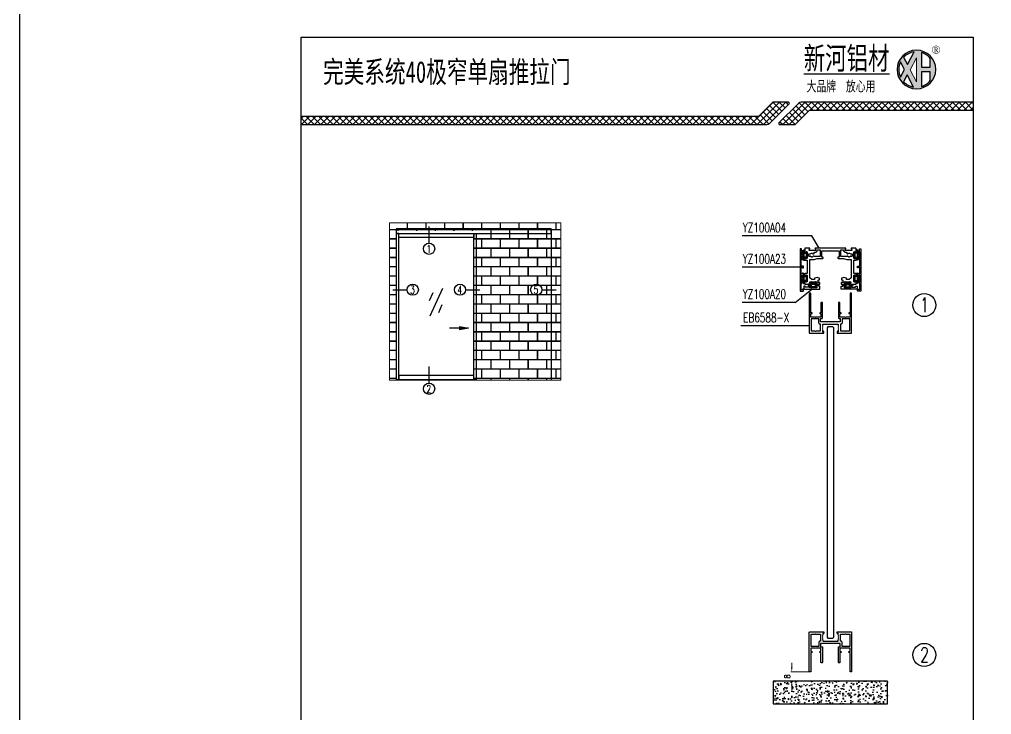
# Model space of a CAD drawing. Header units: millimetres. Extents: x 4423 to 13326, y -1516 to 5738.
# Drawn here: x 4423 to 5274, y 3330 to 3938 of the extents above; entities that cross this region are included whole.
import ezdxf

# ---------------------------------------------------------------- set-up
doc = ezdxf.new("R2010")
doc.units = ezdxf.units.MM
doc.header["$LTSCALE"] = 0.5
for name, color, linetype in [('墙体', 2, 'Continuous'), ('玻璃', 4, 'Continuous'), ('铝型材', 1, 'Continuous')]:
    doc.layers.add(name, color=color, linetype=linetype)
doc.styles.add('CTXT', font='romand.shx', dxfattribs={"width": 0.7, "height": 5})
doc.styles.add('宋体', font='', dxfattribs={"height": 3})
doc.styles.add('汇总标注', font='romand.shx', dxfattribs={"width": 0.7, "height": 5})
doc.styles.get('宋体').set_extended_font_data('SimSun')
doc.dimstyles.new('1汇总比例', dxfattribs={"dimscale": 0, "dimtxt": 5, "dimasz": 4, "dimexe": 0.7, "dimexo": 0.625, "dimgap": 1.5, "dimtad": 1, "dimzin": 9, "dimdsep": 46, "dimtxsty": '汇总标注', "dimcen": 0, "dimclrd": 3, "dimclre": 3, "dimclrt": 2, "dimadec": 1, "dimazin": 2, "dimtfac": 1, "dimtofl": 0, "dimtmove": 0, "dimatfit": 3, "dimfxl": 0, "dimtolj": 1, "dimlwd": 13, "dimlwe": 13, "dimarcsym": 0})
pattern_1 = [(45, (2795.3708, 1842.3816), (-2.80633, 2.80633), []), (135, (2795.3708, 1842.3816), (-2.80633, -2.80633), [])]

# ---------------------------------------------------------------- blocks, each defined once
blk = doc.blocks.new('*D248')
at = {"layer": 'Defpoints', "color": 0, "ltscale": 0.4, "transparency": 16777216}
for p in [(5115.01, 3367.64), (5098.96, 3359.64), (5115.01, 3359.64)]:
    blk.add_point(p, dxfattribs=at)
at = {"layer": '铝型材', "color": 3, "lineweight": 13, "ltscale": 0.4, "transparency": 16777216}
for p, q in [((5098.96, 3371.64), (5098.96, 3375.64)), ((5114.38, 3367.64), (5098.26, 3367.64)), ((5114.38, 3359.64), (5098.26, 3359.64)), ((5098.96, 3355.64), (5098.96, 3351.64))]:
    blk.add_line(p, q, dxfattribs=at)
at = {"layer": '铝型材', "color": 3, "ltscale": 0.4, "transparency": 16777216}
for points in [[(5098.29, 3371.64), (5099.62, 3371.64), (5098.96, 3367.64)], [(5098.29, 3355.64), (5099.62, 3355.64), (5098.96, 3359.64)]]:
    blk.add_solid(points, dxfattribs=at)
at = {"layer": '铝型材', "color": 2, "ltscale": 0.4, "transparency": 16777216, "insert": (5094.96, 3363.64), "char_height": 5, "attachment_point": 5, "rotation": 90, "style": '汇总标注'}
blk.add_mtext('\\A1;8', dxfattribs=at)
blk = doc.blocks.new('YZ100A04', base_point=(39.33, 40.35))
at = {"layer": '铝型材', "ltscale": 0.4}
blk.add_lwpolyline([(53.03, 14.22, 0.218258), (49.12, 14.22, 0.293253), (48.83, 13.76), (48.83, 13.15, 0.414214), (49.33, 12.65), (49.58, 12.65, -0.414214), (50.08, 12.15), (50.08, 10.65, -0.414214), (49.78, 10.35), (48.88, 10.35, 0.414214), (48.58, 10.05), (48.58, 9.15, 0.414213), (48.88, 8.85), (51.78, 8.85, 0.577351), (52.04, 9.3), (51.4, 10.4, -0.57735), (51.66, 10.85), (56.99, 10.85, -0.57735), (57.25, 10.4), (56.62, 9.3, 0.57735), (56.88, 8.85), (61.43, 8.85, 0.414214), (61.73, 9.15), (61.73, 11.26, 0.57735), (61.28, 11.52), (60.18, 10.89, -0.57735), (59.73, 11.15), (59.73, 16.48, -0.57735), (60.18, 16.74), (61.28, 16.1, 0.57735), (61.73, 16.36), (61.73, 17.78, 0.414214), (61.23, 18.28), (59.73, 18.28), (59.73, 29.85), (61.23, 29.85, 0.414214), (61.73, 30.35), (61.73, 31.76, 0.57735), (61.28, 32.02), (60.18, 31.39, -0.57735), (59.73, 31.65), (59.73, 36.98, -0.57735), (60.18, 37.24), (61.28, 36.6, 0.57735), (61.73, 36.86), (61.73, 40.05, 0.414214), (61.43, 40.35), (57.68, 40.35, 0.57735), (57.42, 39.9), (58.05, 38.8, -0.57735), (57.79, 38.35), (52.46, 38.35, -0.57735), (52.2, 38.8), (52.84, 39.9, 0.57735), (52.58, 40.35), (26.08, 40.35, 0.57735), (25.82, 39.9), (26.45, 38.8, -0.57735), (26.19, 38.35), (20.86, 38.35, -0.57735), (20.6, 38.8), (21.24, 39.9, 0.57735), (20.98, 40.35), (17.23, 40.35, 0.414214), (16.93, 40.05), (16.93, 36.86, 0.57735), (17.38, 36.6), (18.48, 37.24, -0.57735), (18.93, 36.98), (18.93, 31.65, -0.57735), (18.48, 31.39), (17.38, 32.02, 0.57735), (16.93, 31.76), (16.93, 30.35, 0.414214), (17.43, 29.85), (18.93, 29.85), (18.93, 18.28), (17.43, 18.28, 0.414214), (16.93, 17.78), (16.93, 16.36, 0.57735), (17.38, 16.1), (18.48, 16.74, -0.57735), (18.93, 16.48), (18.93, 11.15, -0.57735), (18.48, 10.89), (17.38, 11.52, 0.57735), (16.93, 11.26), (16.93, 9.15, 0.414214), (17.23, 8.85), (21.78, 8.85, 0.57735), (22.04, 9.3), (21.4, 10.4, -0.57735), (21.66, 10.85), (26.99, 10.85, -0.57735), (27.25, 10.4), (26.62, 9.3, 0.577351), (26.88, 8.85), (29.78, 8.85, 0.414213), (30.08, 9.15), (30.08, 10.05, 0.414214), (29.78, 10.35), (28.88, 10.35, -0.414214), (28.58, 10.65), (28.58, 12.15, -0.414214), (29.08, 12.65), (29.33, 12.65, 0.414214), (29.83, 13.15), (29.83, 13.76, 0.293253), (29.53, 14.22, 0.218258), (25.62, 14.22, 0.293253), (25.33, 13.76), (25.33, 13.15, -0.414213), (25.03, 12.85), (23.21, 12.85, -0.176328), (22.88, 12.96), (21.58, 14.05, -0.221695), (21.23, 14.82), (21.23, 30.55), (24.7, 30.55, 0.072066), (24.98, 30.59), (27.82, 31.43, -0.072069), (27.96, 31.45), (32.63, 31.45, 0.414214), (32.83, 31.65), (32.83, 32.25, 0.414214), (32.63, 32.45), (31.93, 32.45, -0.414214), (31.73, 32.65), (31.73, 37.85, -0.414214), (31.93, 38.05), (39.13, 38.05), (39.33, 38.25), (39.53, 38.05), (46.73, 38.05, -0.414214), (46.93, 37.85), (46.93, 32.65, -0.414214), (46.73, 32.45), (46.03, 32.45, 0.414214), (45.83, 32.25), (45.83, 31.65, 0.414214), (46.03, 31.45), (50.69, 31.45, -0.072069), (50.83, 31.43), (53.67, 30.59, 0.072066), (53.95, 30.55), (57.43, 30.55), (57.43, 14.82, -0.221695), (57.07, 14.05), (55.77, 12.96, -0.176328), (55.45, 12.85), (53.63, 12.85, -0.414213), (53.33, 13.15), (53.33, 13.76, 0.293253)], format="xyb", close=True, dxfattribs=at)
for points in [[(24.96, 33.16, 0.364837), (24.33, 33.28), (23.18, 32.61, -0.267949), (22.68, 32.61), (21.53, 33.28, 0.331458), (20.93, 33.21, -0.657834), (20.43, 33.42), (20.43, 35.27, -0.657822), (20.93, 35.48, 0.331452), (21.53, 35.41), (22.68, 36.08, -0.267949), (23.18, 36.08), (24.33, 35.41, 0.57735), (25.08, 35.85), (25.08, 36.25, -0.414214), (25.68, 36.85), (26.19, 36.85, 0.400329), (27.99, 38.56, -0.400329), (28.29, 38.85), (30.23, 38.85), (30.23, 32.95), (25.42, 32.95, -0.222498), (24.96, 33.16)], [(53.69, 33.16, -0.222498), (53.23, 32.95), (48.43, 32.95), (48.43, 38.85), (50.36, 38.85, -0.400329), (50.66, 38.56, 0.400329), (52.46, 36.85), (52.98, 36.85, -0.414214), (53.58, 36.25), (53.58, 35.85, 0.57735), (54.33, 35.41), (55.48, 36.08, -0.267949), (55.98, 36.08), (57.13, 35.41, 0.331452), (57.72, 35.48, -0.657822), (58.23, 35.27), (58.23, 33.42, -0.657834), (57.72, 33.21, 0.331458), (57.13, 33.28), (55.98, 32.61, -0.267949), (55.48, 32.61), (54.33, 33.28, 0.364837), (53.69, 33.16)]]:
    blk.add_lwpolyline(points, format="xyb", dxfattribs=at)
blk = doc.blocks.new('YZ100A23', base_point=(17.48, 7.09))
at = {"layer": '铝型材', "ltscale": 0.4}
blk.add_lwpolyline([(20.48, 1.07), (20.48, 2.27, 0.414214), (20.18, 2.57), (19.78, 2.57, 0.414214), (19.48, 2.27), (19.48, 1.77), (18.48, 1.77), (18.48, 7.94), (20.18, 7.94, 0.414214), (20.48, 8.24), (20.48, 9.19, 0.57735), (20.03, 9.45), (18.93, 8.81, -0.57735), (18.48, 9.07), (18.48, 14.4, -0.57735), (18.93, 14.66), (20.03, 14.03, 0.57735), (20.48, 14.29), (20.48, 16.29, 0.57735), (20.03, 16.55), (18.93, 15.91, -0.57735), (18.48, 16.17), (18.48, 21.5, -0.57735), (18.93, 21.76), (20.03, 21.13, 0.57735), (20.48, 21.39), (20.48, 22.34, 0.414214), (20.18, 22.64), (18.48, 22.64), (18.48, 28.43), (20.18, 28.43, 0.414214), (20.48, 28.73), (20.48, 29.68, 0.57735), (20.03, 29.94), (18.93, 29.31, -0.57735), (18.48, 29.57), (18.48, 34.9, -0.57735), (18.93, 35.16), (20.03, 34.52, 0.57735), (20.48, 34.78), (20.48, 35.73, 0.414214), (20.18, 36.03), (18.78, 36.03), (18.78, 37.47, 0.414214), (18.48, 37.77), (17.78, 37.77, 0.414214), (17.48, 37.47), (17.48, 1.07, 0.414214), (17.78, 0.77), (20.18, 0.77, 0.414214)], format="xyb", close=True, dxfattribs=at)
blk = doc.blocks.new('YZ100A20', base_point=(21.97, 5.01))
at = {"layer": '铝型材', "ltscale": 0.4}
blk.add_lwpolyline([(19.15, 5.21, -0.57735), (18.89, 4.76), (13.56, 4.76, -0.57735), (13.3, 5.21), (13.93, 6.31, 0.57735), (13.67, 6.76), (12.72, 6.76, 0.414214), (12.42, 6.46), (12.42, 5.36), (9.22, 5.36), (9.22, 5.96, 0.414214), (8.92, 6.26), (8.12, 6.26, 0.414214), (7.82, 5.96), (7.82, 4.06, 0.414214), (8.12, 3.76), (21.67, 3.76, 0.414214), (21.97, 4.06), (21.97, 5.96, 0.414214), (21.67, 6.26), (20.02, 6.26), (20.02, 6.46, 0.414214), (19.72, 6.76), (18.77, 6.76, 0.57735), (18.51, 6.31)], format="xyb", close=True, dxfattribs=at)
blk = doc.blocks.new('EB6588-X', base_point=(40.95, 39.28))
at = {"layer": '铝型材', "ltscale": 0.4}
for points in [[(47.36, 46.22), (47.05, 45.91, -0.668179), (46.7, 46.05), (46.7, 47.08, -0.414214), (46.9, 47.28), (59.15, 47.28, -0.414214), (59.45, 46.98), (59.45, 12.58, -0.414214), (59.15, 12.28), (58.35, 12.28, -0.414214), (58.05, 12.58), (58.05, 29.28), (57.35, 29.28, -0.414214), (57.05, 29.58), (57.05, 29.78, -0.414214), (57.35, 30.08), (58.05, 30.08), (58.05, 33.08), (54.25, 33.08), (53.95, 33.38), (53.65, 33.08), (49.25, 33.08), (49.25, 30.08), (49.95, 30.08, -0.414214), (50.25, 29.78), (50.25, 29.58, -0.414214), (49.95, 29.28), (49.25, 29.28), (49.25, 20.58, -0.414214), (48.95, 20.28), (48.35, 20.28, -0.414214), (48.05, 20.58), (48.05, 33.98, -0.414214), (48.35, 34.28), (49.55, 34.28), (49.55, 37.28), (32.35, 37.28), (32.35, 34.28), (33.55, 34.28, -0.414214), (33.85, 33.98), (33.85, 20.58, -0.414214), (33.55, 20.28), (32.95, 20.28, -0.414214), (32.65, 20.58), (32.65, 29.28), (31.95, 29.28, -0.414214), (31.65, 29.58), (31.65, 29.78, -0.414214), (31.95, 30.08), (32.65, 30.08), (32.65, 33.08), (28.25, 33.08), (27.95, 33.38), (27.65, 33.08), (23.85, 33.08), (23.85, 30.08), (24.55, 30.08, -0.414214), (24.85, 29.78), (24.85, 29.58, -0.414214), (24.55, 29.28), (23.85, 29.28), (23.85, 12.58, -0.414214), (23.55, 12.28), (22.75, 12.28, -0.414214), (22.45, 12.58), (22.45, 46.98, -0.414214), (22.75, 47.28), (35, 47.28, -0.414214), (35.2, 47.08), (35.2, 46.05, -0.668179), (34.86, 45.91), (34.55, 46.22, 0.668179), (34.2, 46.08), (34.2, 44.58), (33.9, 44.28), (34.2, 43.98), (33.9, 43.68), (34.2, 43.38), (33.9, 43.08), (34.2, 42.78), (33.9, 42.48), (34.2, 42.18), (33.9, 41.88), (34.2, 41.58), (33.9, 41.28), (34.2, 40.98), (33.9, 40.68), (34.2, 40.38), (34.2, 39.78, 0.414214), (34.7, 39.28), (47.2, 39.28, 0.414214), (47.7, 39.78), (47.7, 40.38), (48, 40.68), (47.7, 40.98), (48, 41.28), (47.7, 41.58), (48, 41.88), (47.7, 42.18), (48, 42.48), (47.7, 42.78), (48, 43.08), (47.7, 43.38), (48, 43.68), (47.7, 43.98), (48, 44.28), (47.7, 44.58), (47.7, 46.08, 0.668179)], [(30.85, 38.28), (30.85, 34.58), (23.95, 34.58), (23.95, 45.28), (27.65, 45.28), (27.95, 45.58), (28.25, 45.28), (32.2, 45.28), (32.2, 39.28), (31.85, 39.28, 0.414214)], [(49.7, 39.28), (49.7, 45.28), (53.65, 45.28), (53.95, 45.58), (54.25, 45.28), (57.95, 45.28), (57.95, 34.58), (51.05, 34.58), (51.05, 38.28, 0.414214), (50.05, 39.28)]]:
    blk.add_lwpolyline(points, format="xyb", close=True, dxfattribs=at)

msp = doc.modelspace()

# ---------------------------------------------------------------- hatches: boundary and pattern name
at = {"layer": '墙体', "ltscale": 0.4}
h = msp.add_hatch(dxfattribs=at)
h.set_pattern_fill('AR-CONC', color=256, scale=0.05, style=0)
h.set_pattern_definition([(50, (25.468, 657.522), (9.109233, -0.796954), [0.9525, -10.4775]), (355, (25.468, 657.522), (-1.762141, 9.552832), [0.762, -8.382]), (100.451, (26.227, 657.4555), (7.347125, 8.755834), [0.8095, -8.9045]), (46.1842, (25.468, 660.062), (13.553952, -2.102116), [1.42875, -15.71625]), (96.6356, (26.597, 659.887), (11.870212, 12.371278), [1.21425, -13.35675]), (351.184, (25.468, 660.062), (11.87023, 12.371256), [1.143, -12.573]), (21, (26.738, 659.427), (7.580744, -5.113276), [0.9525, -10.4775]), (326, (26.738, 659.427), (3.090101, 9.209398), [0.762, -8.382]), (71.4514, (27.37, 659.001), (10.670825, 4.096143), [0.8095, -8.9045]), (37.5, (25.468, 657.522), (0.1544302, 4.227752), [0, -8.2804, 0, -8.509, 0, -8.41375]), (7.5, (25.468, 657.522), (3.340983, 5.0090287), [0, -4.8514, 0, -8.0899, 0, -3.20675]), (327.5, (22.6358, 657.522), (6.7795298, -0.2864372), [0, -3.175, 0, -9.906, 0, -13.1445]), (317.5, (21.366, 657.522), (7.406459, 1.2713246), [0, -4.1275, 0, -6.5786, 0, -9.3345])])
h.paths.add_polyline_path([(5182.8086, 3359.6362), (5082.8086, 3359.6362), (5082.8086, 3339.6362), (5182.8086, 3339.6362)])
at = {"layer": '铝型材', "ltscale": 0.4}
h = msp.add_hatch(color=256, dxfattribs=at)
h.paths.add_polyline_path([(5208.0261, 3904.6528), (5208.0261, 3883.5409), (5202.4355, 3894.2744)], flags=16)
edge = h.paths.add_edge_path(flags=16)
edge.add_line((5220.1416, 3892.3069), (5212.3016, 3892.3069))
edge.add_line((5212.3016, 3892.3069), (5212.3016, 3879.5221))
edge.add_arc((5208.0261, 3894.4408), 15.5193, 285.9918131, 321.3226415)
edge.add_line((5220.1416, 3884.7423), (5220.1416, 3892.3069))
edge = h.paths.add_edge_path(flags=16)
edge.add_line((5220.1416, 3896.5747), (5220.1416, 3904.1393))
edge.add_arc((5208.0261, 3894.4408), 15.5193, 38.6773585, 74.0081869)
edge.add_line((5212.3016, 3909.3595), (5212.3016, 3896.5747))
edge.add_line((5212.3016, 3896.5747), (5220.1416, 3896.5747))
edge = h.paths.add_edge_path(flags=16)
edge.add_line((5196.7791, 3905.1344), (5200.0525, 3898.8497))
edge.add_line((5200.0525, 3898.8497), (5205.9632, 3909.8224))
edge.add_arc((5208.0261, 3894.4408), 15.5193, 97.6385734, 136.4447587)
edge = h.paths.add_edge_path(flags=16)
edge.add_line((5194.0468, 3887.7006), (5197.606, 3894.308))
edge.add_line((5197.606, 3894.308), (5194.0369, 3901.1604))
edge.add_arc((5208.0261, 3894.4408), 15.5193, 154.3429743, 180)
edge.add_arc((5208.0261, 3894.4408), 15.5193, 180, 205.7413115)
edge = h.paths.add_edge_path(flags=16)
edge.add_line((5205.5134, 3879.1263), (5199.989, 3889.7327))
edge.add_line((5199.989, 3889.7327), (5196.77, 3883.7567))
edge.add_arc((5208.0261, 3894.4408), 15.5193, 223.5065419, 260.6825205)
edge = h.paths.add_edge_path()
edge.add_arc((5208.0261, 3894.4408), 16.9053, 180, 360)
edge.add_arc((5208.0261, 3894.4408), 16.9053, 0, 180)
at = {"layer": '铝型材'}
h = msp.add_hatch(dxfattribs=at)
h.set_pattern_fill('NET', color=1, scale=1.25, angle=45, style=0)
h.set_pattern_definition(pattern_1)
h.paths.add_polyline_path([(5096.6219, 3864.4323, 0.66817864), (5096.0279, 3865.8662), (5082.375, 3865.8662), (5069.775, 3853.2662), (4669.7098, 3853.2662), (4669.7098, 3846.2662), (5076.1362, 3846.2662, 0.19891237), (5080.096, 3847.9064)])
h = msp.add_hatch(dxfattribs=at)
h.set_pattern_fill('NET', color=3, scale=1.25, angle=45, style=0)
h.set_pattern_definition(pattern_1)
h.paths.add_polyline_path([(5087.7302, 3847.7002, 0.66817864), (5088.3242, 3846.2662), (5101.977, 3846.2662), (5114.577, 3858.8662), (5257.7098, 3858.8662), (5257.7098, 3865.8662), (5108.2158, 3865.8662, 0.19891237), (5104.256, 3864.226)])
at = {"layer": '铝型材', "lineweight": 5}
h = msp.add_hatch(dxfattribs=at)
h.set_pattern_fill('AR-B816C', color=251, scale=0.04, style=0)
h.set_pattern_definition([(0, (-7998.032, 6851.026), (8.128, 8.128), [15.875, -0.381]), (0, (-8006.16, 6851.407), (8.128, 8.128), [15.875, -0.381]), (90, (-7998.032, 6851.026), (-8.128, 8.128), [-8.509, 7.747]), (90, (-7998.413, 6851.026), (-8.128, 8.128), [-8.509, 7.747])])
h.paths.add_polyline_path([(4747.2326, 3760.3686), (4747.2326, 3622.9156), (4753.0091, 3622.9156), (4753.0091, 3753.2196), (4820.7211, 3753.2196), (4820.7211, 3622.9156), (4897.0926, 3622.9156), (4897.0926, 3760.3686)])
at = {"layer": '铝型材'}
h = msp.add_hatch(color=1, dxfattribs=at)
h.paths.add_polyline_path([(4808.3602, 3669.8455), (4808.3602, 3668.3455), (4816.1056, 3668.3455), (4816.1056, 3668.3469)])
h.paths.add_polyline_path([(4816.1056, 3668.344), (4816.1056, 3668.3455), (4808.3602, 3668.3455), (4808.3602, 3666.8455)])
msp.add_hatch(color=1, dxfattribs=at).paths.add_polyline_path([(4816.1056, 3668.344), (4816.1056, 3668.3455), (4808.3602, 3668.3455), (4808.3602, 3666.8455)])

# ---------------------------------------------------------------- linework, layer by layer
at = {"color": 6}
for p, q in [((5109.2086, 3734.1612), (5107.185, 3734.1612)), ((5107.3719, 3734.344), (5107.8586, 3734.625)), ((5107.6353, 3733.3612), (5109.2086, 3733.3612)), ((5108.9301, 3734.2951), (5108.3586, 3734.625)), ((5109.2086, 3736.6612), (5109.2086, 3727.6612)), ((5109.2086, 3736.6612), (5110.4086, 3736.6612)), ((5109.5086, 3736.6612), (5109.5086, 3727.6612)), ((5109.9086, 3733.8612), (5109.9086, 3736.6612)), ((5109.9086, 3733.8612), (5111.9586, 3733.8612)), ((5110.2086, 3734.1612), (5111.6586, 3734.1612)), ((5110.4086, 3734.1612), (5110.4086, 3736.6612)), ((5111.0086, 3734.5962), (5111.8086, 3735.058)), ((5111.0086, 3734.1612), (5111.0086, 3734.5962)), ((5111.1097, 3734.4898), (5111.1097, 3734.6545)), ((5111.1586, 3734.5096), (5111.6586, 3734.7982)), ((5111.4586, 3734.1612), (5111.4586, 3730.1612)), ((5111.6619, 3734.8001), (5111.8119, 3735.0599)), ((5111.9586, 3734.6288), (5112.1086, 3734.8886)), ((5111.9586, 3729.6974), (5111.9586, 3734.625)), ((5112.1086, 3734.8848), (5112.1086, 3729.4376)), ((5112.4086, 3733.3612), (5112.1086, 3733.8612)), ((5112.1086, 3733.3612), (5112.4086, 3733.3612)), ((5112.3306, 3733.3612), (5112.3836, 3733.4029)), ((5153.2086, 3733.3612), (5153.5086, 3733.8612)), ((5153.5086, 3733.3612), (5153.2086, 3733.3612)), ((5153.2865, 3733.3612), (5153.2336, 3733.4029)), ((5153.6586, 3734.6288), (5153.5086, 3734.8886)), ((5153.5086, 3734.8848), (5153.5086, 3729.4376)), ((5153.6586, 3729.6974), (5153.6586, 3734.625)), ((5155.7086, 3733.8612), (5153.6586, 3733.8612)), ((5153.9552, 3734.8001), (5153.8052, 3735.0599)), ((5154.6086, 3734.5962), (5153.8085, 3735.058)), ((5154.4586, 3734.5096), (5153.9585, 3734.7982)), ((5155.4086, 3734.1612), (5153.9586, 3734.1612)), ((5154.1586, 3734.1612), (5154.1586, 3730.1612)), ((5154.5074, 3734.4898), (5154.5074, 3734.6545)), ((5154.6086, 3734.1612), (5154.6086, 3734.5962)), ((5155.2086, 3734.1612), (5155.2086, 3736.6612)), ((5156.4086, 3736.6612), (5155.2086, 3736.6612)), ((5155.7086, 3733.8612), (5155.7086, 3736.6612)), ((5156.1086, 3736.6612), (5156.1086, 3727.6612)), ((5156.4086, 3736.6612), (5156.4086, 3727.6612)), ((5156.4086, 3734.1612), (5158.4321, 3734.1612)), ((5157.9819, 3733.3612), (5156.4086, 3733.3612)), ((5156.687, 3734.2951), (5157.2586, 3734.625)), ((5158.2452, 3734.344), (5157.7586, 3734.625)), ((5107.185, 3730.1612), (5109.2086, 3730.1612)), ((5107.8586, 3729.6973), (5107.3719, 3729.9784)), ((5107.6353, 3730.9612), (5109.2086, 3730.9612)), ((5108.3586, 3729.6973), (5108.9301, 3730.0272)), ((5109.2086, 3727.6612), (5110.4086, 3727.6612)), ((5111.9586, 3730.4612), (5109.9086, 3730.4612)), ((5109.9086, 3727.6612), (5109.9086, 3730.4612)), ((5111.6586, 3730.1612), (5110.2086, 3730.1612)), ((5110.4086, 3727.6612), (5110.4086, 3730.1612)), ((5111.0086, 3729.7262), (5111.0086, 3730.1612)), ((5111.8086, 3729.2644), (5111.0091, 3729.7259)), ((5111.1097, 3729.6678), (5111.1097, 3729.8326)), ((5111.6586, 3729.5241), (5111.1586, 3729.8128)), ((5111.6619, 3729.5222), (5111.8119, 3729.2624)), ((5111.9586, 3729.6935), (5112.1086, 3729.4337)), ((5112.4086, 3730.9612), (5112.1086, 3730.9612)), ((5112.4086, 3730.9612), (5112.1086, 3730.4612)), ((5112.3836, 3730.9195), (5112.3306, 3730.9612)), ((5153.2086, 3730.9612), (5153.5086, 3730.9612)), ((5153.2086, 3730.9612), (5153.5086, 3730.4612)), ((5153.2336, 3730.9195), (5153.2865, 3730.9612)), ((5153.6586, 3729.6935), (5153.5086, 3729.4337)), ((5153.6586, 3730.4612), (5155.7086, 3730.4612)), ((5153.9552, 3729.5222), (5153.8052, 3729.2624)), ((5153.8085, 3729.2644), (5154.608, 3729.7259)), ((5153.9585, 3729.5241), (5154.4586, 3729.8128)), ((5153.9586, 3730.1612), (5155.4086, 3730.1612)), ((5154.5074, 3729.6678), (5154.5074, 3729.8326)), ((5154.6086, 3729.7262), (5154.6086, 3730.1612)), ((5155.2086, 3727.6612), (5155.2086, 3730.1612)), ((5156.4086, 3727.6612), (5155.2086, 3727.6612)), ((5155.7086, 3727.6612), (5155.7086, 3730.4612)), ((5157.9819, 3730.9612), (5156.4086, 3730.9612)), ((5158.4321, 3730.1612), (5156.4086, 3730.1612)), ((5157.2586, 3729.6973), (5156.687, 3730.0272)), ((5157.7586, 3729.6973), (5158.2452, 3729.9784)), ((5109.2086, 3716.1621), (5109.2086, 3707.1621)), ((5109.2086, 3716.1621), (5110.4086, 3716.1621)), ((5109.5086, 3716.1621), (5109.5086, 3707.1621)), ((5109.9086, 3713.3621), (5109.9086, 3716.1621)), ((5110.4086, 3713.6621), (5110.4086, 3716.1621)), ((5155.2086, 3713.6621), (5155.2086, 3716.1621)), ((5156.4086, 3716.1621), (5155.2086, 3716.1621)), ((5155.7086, 3713.3621), (5155.7086, 3716.1621)), ((5156.1086, 3716.1621), (5156.1086, 3707.1621)), ((5156.4086, 3716.1621), (5156.4086, 3707.1621)), ((5109.2086, 3713.6621), (5107.185, 3713.6621)), ((5107.185, 3709.6621), (5109.2086, 3709.6621)), ((5107.3719, 3713.8449), (5107.8586, 3714.126)), ((5107.8586, 3709.1983), (5107.3719, 3709.4793)), ((5107.6353, 3712.8621), (5109.2086, 3712.8621)), ((5107.6353, 3710.4621), (5109.2086, 3710.4621)), ((5108.9301, 3713.7961), (5108.3586, 3714.126)), ((5108.3586, 3709.1983), (5108.9301, 3709.5282)), ((5109.9086, 3713.3621), (5111.9586, 3713.3621)), ((5111.9586, 3709.9621), (5109.9086, 3709.9621)), ((5109.9086, 3707.1621), (5109.9086, 3709.9621)), ((5110.2086, 3713.6621), (5111.6586, 3713.6621)), ((5111.6586, 3709.6621), (5110.2086, 3709.6621)), ((5110.4086, 3707.1621), (5110.4086, 3709.6621)), ((5111.0086, 3714.0971), (5111.8086, 3714.5589)), ((5111.0086, 3713.6621), (5111.0086, 3714.0971)), ((5111.0086, 3709.2271), (5111.0086, 3709.6621)), ((5111.8086, 3708.7653), (5111.0091, 3709.2268)), ((5111.1097, 3713.9907), (5111.1097, 3714.1555)), ((5111.1097, 3709.1687), (5111.1097, 3709.3335)), ((5111.1586, 3714.0105), (5111.6586, 3714.2992)), ((5111.6586, 3709.0251), (5111.1586, 3709.3137)), ((5111.4586, 3713.6621), (5111.4586, 3709.6621)), ((5111.6619, 3714.3011), (5111.8119, 3714.5609)), ((5111.6619, 3709.0232), (5111.8119, 3708.7634)), ((5111.9586, 3714.1298), (5112.1086, 3714.3896)), ((5111.9586, 3709.1983), (5111.9586, 3714.1259)), ((5111.9586, 3709.1945), (5112.1086, 3708.9347)), ((5112.1086, 3714.3857), (5112.1086, 3708.9385)), ((5112.4086, 3712.8621), (5112.1086, 3713.3621)), ((5112.1086, 3712.8621), (5112.4086, 3712.8621)), ((5112.4086, 3710.4621), (5112.1086, 3710.4621)), ((5112.4086, 3710.4621), (5112.1086, 3709.9621)), ((5112.3306, 3712.8621), (5112.3836, 3712.9038)), ((5112.3836, 3710.4204), (5112.3306, 3710.4621)), ((5115.3188, 3707.5195), (5115.6488, 3706.948)), ((5115.3189, 3708.0195), (5115.5999, 3708.5062)), ((5115.7827, 3708.6931), (5115.7827, 3706.6695)), ((5116.5827, 3708.2428), (5116.5827, 3706.6695)), ((5118.9827, 3708.2428), (5118.9827, 3706.6695)), ((5119.7827, 3706.6695), (5119.7827, 3708.6931)), ((5119.9166, 3706.948), (5120.2466, 3707.5195)), ((5119.9655, 3708.5062), (5120.2465, 3708.0195)), ((5145.6516, 3708.5062), (5145.3706, 3708.0195)), ((5145.7005, 3706.948), (5145.3706, 3707.5195)), ((5145.8344, 3706.6695), (5145.8344, 3708.6931)), ((5146.6344, 3708.2428), (5146.6344, 3706.6695)), ((5149.0344, 3708.2428), (5149.0344, 3706.6695)), ((5149.8344, 3708.6931), (5149.8344, 3706.6695)), ((5150.2983, 3707.5195), (5149.9684, 3706.948)), ((5150.2983, 3708.0195), (5150.0172, 3708.5062)), ((5153.2086, 3712.8621), (5153.5086, 3713.3621)), ((5153.5086, 3712.8621), (5153.2086, 3712.8621)), ((5153.2086, 3710.4621), (5153.5086, 3710.4621)), ((5153.2086, 3710.4621), (5153.5086, 3709.9621)), ((5153.2865, 3712.8621), (5153.2336, 3712.9038)), ((5153.2336, 3710.4204), (5153.2865, 3710.4621)), ((5153.6586, 3714.1298), (5153.5086, 3714.3896)), ((5153.5086, 3714.3857), (5153.5086, 3708.9385)), ((5153.6586, 3709.1945), (5153.5086, 3708.9347)), ((5153.6586, 3709.1983), (5153.6586, 3714.1259)), ((5155.7086, 3713.3621), (5153.6586, 3713.3621)), ((5153.6586, 3709.9621), (5155.7086, 3709.9621)), ((5153.9552, 3714.3011), (5153.8052, 3714.5609)), ((5153.9552, 3709.0232), (5153.8052, 3708.7634)), ((5154.6086, 3714.0971), (5153.8085, 3714.5589)), ((5153.8085, 3708.7653), (5154.608, 3709.2268)), ((5154.4586, 3714.0105), (5153.9585, 3714.2992)), ((5153.9585, 3709.0251), (5154.4586, 3709.3137)), ((5155.4086, 3713.6621), (5153.9586, 3713.6621)), ((5153.9586, 3709.6621), (5155.4086, 3709.6621)), ((5154.1586, 3713.6621), (5154.1586, 3709.6621)), ((5154.5074, 3713.9907), (5154.5074, 3714.1555)), ((5154.5074, 3709.1687), (5154.5074, 3709.3335)), ((5154.6086, 3713.6621), (5154.6086, 3714.0971)), ((5154.6086, 3709.2271), (5154.6086, 3709.6621)), ((5155.2086, 3707.1621), (5155.2086, 3709.6621)), ((5155.7086, 3707.1621), (5155.7086, 3709.9621)), ((5156.4086, 3713.6621), (5158.4321, 3713.6621)), ((5157.9819, 3712.8621), (5156.4086, 3712.8621)), ((5157.9819, 3710.4621), (5156.4086, 3710.4621)), ((5158.4321, 3709.6621), (5156.4086, 3709.6621)), ((5156.687, 3713.7961), (5157.2586, 3714.126)), ((5157.2586, 3709.1983), (5156.687, 3709.5282)), ((5158.2452, 3713.8449), (5157.7586, 3714.126)), ((5157.7586, 3709.1983), (5158.2452, 3709.4793)), ((5109.2086, 3707.1621), (5110.4086, 3707.1621)), ((5113.2827, 3706.6695), (5113.2827, 3705.4695)), ((5122.2827, 3706.6695), (5113.2827, 3706.6695)), ((5122.2827, 3706.3695), (5113.2827, 3706.3695)), ((5113.2827, 3705.9695), (5116.0827, 3705.9695)), ((5113.2827, 3705.4695), (5115.7827, 3705.4695)), ((5115.1437, 3704.2162), (5114.884, 3704.0662)), ((5114.8859, 3704.0695), (5115.3474, 3704.869)), ((5115.315, 3703.9195), (5115.0553, 3703.7695)), ((5120.5063, 3703.7695), (5115.0591, 3703.7695)), ((5115.1457, 3704.2195), (5115.4343, 3704.7195)), ((5115.2893, 3704.7684), (5115.4541, 3704.7684)), ((5115.3189, 3703.9195), (5120.2465, 3703.9195)), ((5115.3477, 3704.8695), (5115.7827, 3704.8695)), ((5115.7827, 3704.2195), (5115.7827, 3705.6695)), ((5119.7827, 3704.4195), (5115.7827, 3704.4195)), ((5116.0827, 3703.9195), (5116.0827, 3705.9695)), ((5116.5827, 3703.4695), (5116.0827, 3703.7695)), ((5116.541, 3703.4945), (5116.5827, 3703.5475)), ((5116.5827, 3703.4695), (5116.5827, 3703.7695)), ((5118.9827, 3703.7695), (5118.9827, 3703.4695)), ((5118.9827, 3703.4695), (5119.4827, 3703.7695)), ((5118.9827, 3703.5475), (5119.0244, 3703.4945)), ((5119.4827, 3705.9695), (5122.2827, 3705.9695)), ((5119.4827, 3705.9695), (5119.4827, 3703.9195)), ((5119.7827, 3705.6695), (5119.7827, 3704.2195)), ((5119.7827, 3705.4695), (5122.2827, 3705.4695)), ((5119.7827, 3704.8695), (5120.2177, 3704.8695)), ((5120.1113, 3704.7684), (5120.2761, 3704.7684)), ((5120.1311, 3704.7195), (5120.4197, 3704.2195)), ((5120.2177, 3704.8695), (5120.6795, 3704.0695)), ((5120.2504, 3703.9195), (5120.5101, 3703.7695)), ((5120.4216, 3704.2162), (5120.6814, 3704.0662)), ((5122.2827, 3706.6695), (5122.2827, 3705.4695)), ((5143.3344, 3706.6695), (5152.3344, 3706.6695)), ((5143.3344, 3706.6695), (5143.3344, 3705.4695)), ((5143.3344, 3706.3695), (5152.3344, 3706.3695)), ((5146.1344, 3705.9695), (5143.3344, 3705.9695)), ((5145.8344, 3705.4695), (5143.3344, 3705.4695)), ((5145.1955, 3704.2162), (5144.9357, 3704.0662)), ((5145.3994, 3704.8695), (5144.9376, 3704.0695)), ((5145.3668, 3703.9195), (5145.107, 3703.7695)), ((5145.1108, 3703.7695), (5150.558, 3703.7695)), ((5145.486, 3704.7195), (5145.1974, 3704.2195)), ((5145.5058, 3704.7684), (5145.341, 3704.7684)), ((5150.2982, 3703.9195), (5145.3706, 3703.9195)), ((5145.8344, 3704.8695), (5145.3994, 3704.8695)), ((5145.8344, 3705.6695), (5145.8344, 3704.2195)), ((5145.8344, 3704.4195), (5149.8344, 3704.4195)), ((5146.1344, 3705.9695), (5146.1344, 3703.9195)), ((5146.6344, 3703.4695), (5146.1344, 3703.7695)), ((5146.6344, 3703.5475), (5146.5927, 3703.4945)), ((5146.6344, 3703.7695), (5146.6344, 3703.4695)), ((5149.0344, 3703.4695), (5149.0344, 3703.7695)), ((5149.0344, 3703.4695), (5149.5344, 3703.7695)), ((5149.0761, 3703.4945), (5149.0344, 3703.5475)), ((5149.5344, 3703.9195), (5149.5344, 3705.9695)), ((5152.3344, 3705.9695), (5149.5344, 3705.9695)), ((5149.8344, 3704.2195), (5149.8344, 3705.6695)), ((5152.3344, 3705.4695), (5149.8344, 3705.4695)), ((5150.2694, 3704.8695), (5149.8344, 3704.8695)), ((5150.3278, 3704.7684), (5150.163, 3704.7684)), ((5150.4715, 3704.2195), (5150.1828, 3704.7195)), ((5150.7312, 3704.0695), (5150.2697, 3704.869)), ((5150.3021, 3703.9195), (5150.5619, 3703.7695)), ((5150.4734, 3704.2162), (5150.7332, 3704.0662)), ((5152.3344, 3706.6695), (5152.3344, 3705.4695)), ((5156.4086, 3707.1621), (5155.2086, 3707.1621))]:
    msp.add_line(p, q, dxfattribs=at)
for centre, radius, start, end in [((5107.6353, 3733.8879), 0.5267, 120.0033323, 270), ((5109.2086, 3732.1612), 1.7, 135.0991278, 224.9008722), ((5108.1086, 3734.192), 0.5, 60.0033323, 120.0033323), ((5109.2086, 3732.1612), 1.2, 90, 270), ((5109.43, 3735.1612), 1, 240.0033323, 257.1647326), ((5111.2086, 3734.3159), 0.2, 104.4775122, 180), ((5111.7586, 3734.625), 0.2, 0, 119.9966677), ((5111.6586, 3733.8612), 0.3, 0, 90), ((5111.9086, 3734.8848), 0.2, 0, 119.9966677), ((5153.7086, 3734.8848), 0.2, 60.0033323, 180), ((5153.8586, 3734.625), 0.2, 60.0033323, 180), ((5153.9586, 3733.8612), 0.3, 90, 180), ((5154.4086, 3734.3159), 0.2, 0, 75.5224878), ((5156.4086, 3732.1612), 1.2, 270, 90), ((5156.1871, 3735.1612), 1, 282.8352674, 299.9966677), ((5157.5085, 3734.192), 0.5, 59.9966677, 119.9966677), ((5156.4086, 3732.1612), 1.7, 315.0991278, 44.9008722), ((5157.9819, 3733.8879), 0.5267, 270, 59.9966677), ((5107.6353, 3730.4345), 0.5267, 90, 239.9966677), ((5108.1086, 3730.1303), 0.5, 239.9966677, 299.9966677), ((5109.43, 3729.1612), 1, 102.8352674, 119.9966677), ((5111.2086, 3730.0064), 0.2, 180, 255.5224878), ((5111.6586, 3730.4612), 0.3, 270, 0), ((5111.7586, 3729.6974), 0.2, 240.0033323, 0), ((5111.9086, 3729.4376), 0.2, 240.0033323, 0), ((5153.7086, 3729.4376), 0.2, 180, 299.9966677), ((5153.9586, 3730.4612), 0.3, 180, 270), ((5153.8586, 3729.6974), 0.2, 180, 299.9966677), ((5154.4086, 3730.0064), 0.2, 284.4775122, 0), ((5156.1871, 3729.1612), 1, 60.0033323, 77.1647326), ((5157.5085, 3730.1303), 0.5, 240.0033323, 300.0033323), ((5157.9819, 3730.4345), 0.5267, 300.0033323, 90), ((5107.6353, 3713.3888), 0.5267, 120.0033323, 270), ((5107.6353, 3709.9354), 0.5267, 90, 239.9966677), ((5109.2086, 3711.6621), 1.7, 135.0991278, 224.9008722), ((5108.1086, 3713.693), 0.5, 60.0033323, 120.0033323), ((5108.1086, 3709.6313), 0.5, 239.9966677, 299.9966677), ((5109.2086, 3711.6621), 1.2, 90, 270), ((5109.43, 3714.6621), 1, 240.0033323, 257.1647326), ((5109.43, 3708.6621), 1, 102.8352674, 119.9966677), ((5111.2086, 3713.8169), 0.2, 104.4775122, 180), ((5111.2086, 3709.5074), 0.2, 180, 255.5224878), ((5111.7586, 3714.1259), 0.2, 0, 119.9966677), ((5111.6586, 3713.3621), 0.3, 0, 90), ((5111.6586, 3709.9621), 0.3, 270, 0), ((5111.7586, 3709.1983), 0.2, 240.0033323, 0), ((5111.9086, 3714.3857), 0.2, 0, 119.9966677), ((5111.9086, 3708.9385), 0.2, 240.0033323, 0), ((5115.7519, 3707.7695), 0.5, 149.9966677, 209.9966677), ((5116.056, 3708.2428), 0.5267, 0, 149.9966677), ((5117.7827, 3706.6695), 1.7, 45.0991278, 134.9008722), ((5117.7827, 3706.6695), 1.2, 0, 180), ((5119.5094, 3708.2428), 0.5267, 30.0033323, 180), ((5119.8135, 3707.7695), 0.5, 330.0033323, 30.0033323), ((5145.8036, 3707.7695), 0.5, 149.9966677, 209.9966677), ((5146.1077, 3708.2428), 0.5267, 0, 149.9966677), ((5147.8344, 3706.6695), 1.7, 45.0991278, 134.9008722), ((5147.8344, 3706.6695), 1.2, 0, 180), ((5149.5611, 3708.2428), 0.5267, 30.0033323, 180), ((5149.8653, 3707.7695), 0.5, 330.0033323, 30.0033323), ((5153.7086, 3714.3857), 0.2, 60.0033323, 180), ((5153.7086, 3708.9385), 0.2, 180, 299.9966677), ((5153.8586, 3714.1259), 0.2, 60.0033323, 180), ((5153.9586, 3713.3621), 0.3, 90, 180), ((5153.9586, 3709.9621), 0.3, 180, 270), ((5153.8586, 3709.1983), 0.2, 180, 299.9966677), ((5154.4086, 3713.8169), 0.2, 0, 75.5224878), ((5154.4086, 3709.5074), 0.2, 284.4775122, 0), ((5156.4086, 3711.6621), 1.2, 270, 90), ((5156.1871, 3714.6621), 1, 282.8352674, 299.9966677), ((5156.1871, 3708.6621), 1, 60.0033323, 77.1647326), ((5157.5085, 3713.693), 0.5, 59.9966677, 119.9966677), ((5157.5085, 3709.6313), 0.5, 240.0033323, 300.0033323), ((5156.4086, 3711.6621), 1.7, 315.0991278, 44.9008722), ((5157.9819, 3713.3888), 0.5267, 270, 59.9966677), ((5157.9819, 3709.9354), 0.5267, 300.0033323, 90), ((5115.0591, 3703.9695), 0.2, 150.0033323, 270), ((5115.3189, 3704.1195), 0.2, 150.0033323, 270), ((5115.628, 3704.6695), 0.2, 90, 165.5224878), ((5114.7827, 3706.4481), 1, 12.8352674, 29.9966677), ((5116.0827, 3704.2195), 0.3, 180, 270), ((5119.4827, 3704.2195), 0.3, 270, 0), ((5120.7827, 3706.4481), 1, 150.0033323, 167.1647326), ((5119.9374, 3704.6695), 0.2, 14.4775122, 90), ((5120.2465, 3704.1195), 0.2, 270, 29.9966677), ((5120.5063, 3703.9695), 0.2, 270, 29.9966677), ((5145.1108, 3703.9695), 0.2, 150.0033323, 270), ((5145.3706, 3704.1195), 0.2, 150.0033323, 270), ((5145.6797, 3704.6695), 0.2, 90, 165.5224878), ((5144.8344, 3706.4481), 1, 12.8352674, 29.9966677), ((5146.1344, 3704.2195), 0.3, 180, 270), ((5149.5344, 3704.2195), 0.3, 270, 0), ((5150.8344, 3706.4481), 1, 150.0033323, 167.1647326), ((5149.9892, 3704.6695), 0.2, 14.4775122, 90), ((5150.2982, 3704.1195), 0.2, 270, 29.9966677), ((5150.558, 3703.9695), 0.2, 270, 29.9966677)]:
    msp.add_arc(centre, radius, start, end, dxfattribs=at)
for centre, major_axis, start_param, end_param in [((5110.2086, 3733.8612), (0.3, 0), 1.57079633, 3.14159265), ((5110.2086, 3730.4612), (0.3, 0), -3.14159265, -1.57079633), ((5110.2086, 3713.3621), (0.3, 0), 1.57079633, 3.14159265), ((5110.2086, 3709.9621), (0.3, 0), -3.14159265, -1.57079633), ((5116.0827, 3705.6695), (0, -0.3), -3.14159265, -1.57079633), ((5119.4827, 3705.6695), (0, -0.3), 1.57079633, 3.14159265)]:
    msp.add_ellipse(centre, major_axis=major_axis, ratio=1, start_param=start_param, end_param=end_param, dxfattribs=at)
at = {"color": 6, "extrusion": (0, 0, -1)}
for centre, major_axis, start_param, end_param in [((5155.4086, 3733.8612), (-0.3, 0), 1.57079633, 3.14159265), ((5155.4086, 3730.4612), (-0.3, 0), -3.14159265, -1.57079633), ((5155.4086, 3713.3621), (-0.3, 0), 1.57079633, 3.14159265), ((5155.4086, 3709.9621), (-0.3, 0), -3.14159265, -1.57079633), ((5146.1344, 3705.6695), (0, -0.3), 1.57079633, 3.14159265), ((5149.5344, 3705.6695), (0, -0.3), -3.14159265, -1.57079633)]:
    msp.add_ellipse(centre, major_axis=major_axis, ratio=1, start_param=start_param, end_param=end_param, dxfattribs=at)
at = {"color": 6}
for points, knots in [([(5112.1086, 3733.7536), (5112.1512, 3733.7238), (5112.2277, 3733.6512), (5112.2798, 3733.5594), (5112.2983, 3733.511)], [0, 0, 0, 0, 0.50116217, 1, 1, 1, 1]), ([(5112.2983, 3733.511), (5112.3029, 3733.4989), (5112.3193, 3733.4504), (5112.3284, 3733.3994), (5112.3306, 3733.3612)], [0, 0, 0, 0, 0.25218067, 1, 1, 1, 1]), ([(5153.3189, 3733.511), (5153.3143, 3733.4989), (5153.2978, 3733.4504), (5153.2887, 3733.3994), (5153.2865, 3733.3612)], [0, 0, 0, 0, 0.25218067, 1, 1, 1, 1]), ([(5153.5086, 3733.7536), (5153.466, 3733.7238), (5153.3894, 3733.6512), (5153.3373, 3733.5594), (5153.3189, 3733.511)], [0, 0, 0, 0, 0.50116217, 1, 1, 1, 1]), ([(5112.1086, 3730.5687), (5112.1512, 3730.5986), (5112.2277, 3730.6712), (5112.2798, 3730.763), (5112.2983, 3730.8114)], [0, 0, 0, 0, 0.50116209, 1, 1, 1, 1]), ([(5112.2983, 3730.8114), (5112.3029, 3730.8234), (5112.3193, 3730.8719), (5112.3284, 3730.923), (5112.3306, 3730.9612)], [0, 0, 0, 0, 0.25218092, 1, 1, 1, 1]), ([(5153.3189, 3730.8114), (5153.3143, 3730.8234), (5153.2978, 3730.8719), (5153.2887, 3730.923), (5153.2865, 3730.9612)], [0, 0, 0, 0, 0.25218092, 1, 1, 1, 1]), ([(5153.5086, 3730.5687), (5153.466, 3730.5986), (5153.3894, 3730.6712), (5153.3373, 3730.763), (5153.3189, 3730.8114)], [0, 0, 0, 0, 0.50116209, 1, 1, 1, 1]), ([(5112.1086, 3713.2546), (5112.1512, 3713.2247), (5112.2277, 3713.1521), (5112.2798, 3713.0603), (5112.2983, 3713.0119)], [0, 0, 0, 0, 0.50116217, 1, 1, 1, 1]), ([(5112.1086, 3710.0697), (5112.1512, 3710.0995), (5112.2277, 3710.1721), (5112.2798, 3710.2639), (5112.2983, 3710.3123)], [0, 0, 0, 0, 0.50116209, 1, 1, 1, 1]), ([(5112.2983, 3713.0119), (5112.3029, 3712.9999), (5112.3193, 3712.9513), (5112.3284, 3712.9003), (5112.3306, 3712.8621)], [0, 0, 0, 0, 0.25218067, 1, 1, 1, 1]), ([(5112.2983, 3710.3123), (5112.3029, 3710.3244), (5112.3193, 3710.3729), (5112.3284, 3710.4239), (5112.3306, 3710.4621)], [0, 0, 0, 0, 0.25218092, 1, 1, 1, 1]), ([(5153.3189, 3713.0119), (5153.3143, 3712.9999), (5153.2978, 3712.9513), (5153.2887, 3712.9003), (5153.2865, 3712.8621)], [0, 0, 0, 0, 0.25218067, 1, 1, 1, 1]), ([(5153.3189, 3710.3123), (5153.3143, 3710.3244), (5153.2978, 3710.3729), (5153.2887, 3710.4239), (5153.2865, 3710.4621)], [0, 0, 0, 0, 0.25218092, 1, 1, 1, 1]), ([(5153.5086, 3713.2546), (5153.466, 3713.2247), (5153.3894, 3713.1521), (5153.3373, 3713.0603), (5153.3189, 3713.0119)], [0, 0, 0, 0, 0.50116217, 1, 1, 1, 1]), ([(5153.5086, 3710.0697), (5153.466, 3710.0995), (5153.3894, 3710.1721), (5153.3373, 3710.2639), (5153.3189, 3710.3123)], [0, 0, 0, 0, 0.50116209, 1, 1, 1, 1]), ([(5116.1903, 3703.7695), (5116.2201, 3703.7269), (5116.2927, 3703.6503), (5116.3845, 3703.5983), (5116.4329, 3703.5798)], [0, 0, 0, 0, 0.50116209, 1, 1, 1, 1]), ([(5116.4329, 3703.5798), (5116.445, 3703.5752), (5116.4935, 3703.5588), (5116.5445, 3703.5497), (5116.5827, 3703.5475)], [0, 0, 0, 0, 0.25218092, 1, 1, 1, 1]), ([(5119.1325, 3703.5798), (5119.1204, 3703.5752), (5119.0719, 3703.5588), (5119.0209, 3703.5497), (5118.9827, 3703.5475)], [0, 0, 0, 0, 0.25218067, 1, 1, 1, 1]), ([(5119.3751, 3703.7695), (5119.3453, 3703.7269), (5119.2727, 3703.6503), (5119.1809, 3703.5983), (5119.1325, 3703.5798)], [0, 0, 0, 0, 0.50116217, 1, 1, 1, 1]), ([(5146.242, 3703.7695), (5146.2718, 3703.7269), (5146.3444, 3703.6503), (5146.4362, 3703.5983), (5146.4846, 3703.5798)], [0, 0, 0, 0, 0.50116217, 1, 1, 1, 1]), ([(5146.4846, 3703.5798), (5146.4967, 3703.5752), (5146.5452, 3703.5588), (5146.5962, 3703.5497), (5146.6344, 3703.5475)], [0, 0, 0, 0, 0.25218067, 1, 1, 1, 1]), ([(5149.1842, 3703.5798), (5149.1722, 3703.5752), (5149.1236, 3703.5588), (5149.0726, 3703.5497), (5149.0344, 3703.5475)], [0, 0, 0, 0, 0.25218092, 1, 1, 1, 1]), ([(5149.4269, 3703.7695), (5149.397, 3703.7269), (5149.3244, 3703.6503), (5149.2326, 3703.5983), (5149.1842, 3703.5798)], [0, 0, 0, 0, 0.50116209, 1, 1, 1, 1])]:
    msp.add_open_spline(points, degree=3, knots=knots, dxfattribs=at)
at = {"layer": '墙体', "ltscale": 0.4}
msp.add_lwpolyline([(5182.8086, 3359.6362), (5082.8086, 3359.6362), (5082.8086, 3339.6362), (5182.8086, 3339.6362)], close=True, dxfattribs=at)
at = {"layer": '玻璃', "color": 4}
msp.add_lwpolyline([(5130.6087, 3669.2695), (5129.8086, 3668.4694), (5129.8086, 3397.9362), (5130.6086, 3397.1362), (5135.0086, 3397.1362), (5135.8086, 3397.9362), (5135.8086, 3668.4695), (5135.0086, 3669.2695), (5130.6086, 3669.2695), (5129.8086, 3668.4695)], dxfattribs=at)
at = {"layer": '铝型材', "color": 1}
for p, q in [((4753.0091, 3755.1567), (4753.0091, 3622.9156)), ((4781.7599, 3742.6184), (4781.7599, 3757.2406)), ((4888.4331, 3755.1567), (4888.4331, 3622.9156)), ((5116.5036, 3748.9277), (5055.5112, 3748.9277)), ((5106.2086, 3721.5277), (5055.5112, 3721.5277)), ((4750.0258, 3701.8834), (4762.5533, 3701.8834)), ((4785.0472, 3699.2691), (4781.8736, 3692.1806)), ((4793.3929, 3702.8049), (4782.3786, 3678.7413)), ((4813.6726, 3701.8834), (4826.2001, 3701.8834)), ((4880.4161, 3701.8834), (4892.9436, 3701.8834)), ((5101.9898, 3690.8138), (5055.5112, 3690.8138)), ((4793.006, 3688.6848), (4789.8323, 3681.5963)), ((4816.1131, 3668.3455), (4799.5033, 3668.3455)), ((4808.3602, 3669.8455), (4816.1131, 3668.3455)), ((4808.3602, 3669.8455), (4808.3602, 3666.8455)), ((4816.1131, 3668.3455), (4808.3602, 3666.8455)), ((5114.3086, 3670.2255), (5054.313, 3670.2255)), ((4781.7599, 3620.2176), (4781.7599, 3634.8398)), ((4755.3131, 3623.4916), (4820.7211, 3623.4916))]:
    msp.add_line(p, q, dxfattribs=at)
at = {"layer": '铝型材', "ltscale": 0.4}
for p, q in [((5122.9643, 3738.1695), (5116.5036, 3748.9277)), ((5101.9898, 3690.8138), (5116.4836, 3702.4695))]:
    msp.add_line(p, q, dxfattribs=at)
at = {"layer": '铝型材', "color": 251, "lineweight": 5}
for p, q in [((4753.0091, 3622.9156), (4820.7211, 3622.9156)), ((4820.7211, 3622.9156), (4888.4331, 3622.9156))]:
    msp.add_line(p, q, dxfattribs=at)
at = {"layer": '铝型材', "ltscale": 0.4}
for points in [[(13229.8744, 4569.6994), (4423.4161, 4569.6994), (4423.4161, 1087.3702), (13229.8744, 1087.3702)], [(4888.4331, 3755.1567), (4753.0091, 3755.1567), (4753.0091, 3750.9156), (4888.4331, 3750.9156)], [(4755.3131, 3750.9156), (4753.0091, 3750.9156), (4753.0091, 3623.4916), (4755.3131, 3623.4916)], [(4755.3131, 3750.9156), (4820.7173, 3750.9156), (4820.7173, 3747.4654), (4755.3131, 3747.4654)], [(4820.7173, 3750.9156), (4823.0213, 3750.9156), (4823.0213, 3623.4916), (4820.7173, 3623.4916)], [(4755.3131, 3623.4916), (4820.7173, 3623.4916), (4820.7173, 3626.9417), (4755.3131, 3626.9417)]]:
    msp.add_lwpolyline(points, close=True, dxfattribs=at)
at = {"layer": '铝型材', "color": 1, "linetype": 'ByBlock', "lineweight": -3}
msp.add_lwpolyline([(4669.7098, 3922.6195), (5257.7098, 3922.6195), (5257.7098, 3091.0195), (4669.7098, 3091.0195)], close=True, dxfattribs=at)
at = {"layer": '铝型材', "color": 1}
for points in [[(5191.1208, 3894.4408, 1), (5224.9314, 3894.4408, 1)], [(5196.7791, 3905.1344), (5200.0525, 3898.8497), (5205.9632, 3909.8224, 0.17096091)], [(5220.1416, 3896.5747), (5220.1416, 3904.1393, 0.15539276), (5212.3016, 3909.3595), (5212.3016, 3896.5747)], [(5194.0468, 3887.7006), (5197.606, 3894.308), (5194.0369, 3901.1604, 0.11241993), (5192.5068, 3894.4408, 0.11279236)], [(5205.5134, 3879.1263), (5199.989, 3889.7327), (5196.77, 3883.7567, 0.16364866)], [(5220.1416, 3892.3069), (5212.3016, 3892.3069), (5212.3016, 3879.5221, 0.15539276), (5220.1416, 3884.7423)]]:
    msp.add_lwpolyline(points, format="xyb", close=True, dxfattribs=at)
at = {"layer": '铝型材', "color": 1, "lineweight": 13, "ltscale": 0.18}
msp.add_lwpolyline([(5208.0261, 3904.6528), (5208.0261, 3883.5409), (5202.4355, 3894.2744)], close=True, dxfattribs=at)
at = {"layer": '铝型材', "color": 1, "linetype": 'ByBlock', "lineweight": -3}
msp.add_lwpolyline([(4669.7098, 3846.2662), (5076.1362, 3846.2662, 0.19891237), (5080.096, 3847.9064), (5096.6219, 3864.4323, 0.66817864), (5096.0279, 3865.8662), (5082.375, 3865.8662), (5069.775, 3853.2662), (4669.7098, 3853.2662)], format="xyb", dxfattribs=at)
at = {"layer": '铝型材', "color": 3, "linetype": 'ByBlock', "lineweight": -3}
msp.add_lwpolyline([(5257.7098, 3865.8662), (5108.2158, 3865.8662, 0.19891237), (5104.256, 3864.226), (5087.7302, 3847.7002, 0.66817864), (5088.3242, 3846.2662), (5101.977, 3846.2662), (5114.577, 3858.8662), (5257.7098, 3858.8662)], format="xyb", dxfattribs=at)
at = {"layer": '铝型材', "color": 251, "lineweight": 5}
msp.add_lwpolyline([(4747.2326, 3760.3686), (4897.0926, 3760.3686), (4897.0926, 3622.9156), (4747.2326, 3622.9156)], close=True, dxfattribs=at)
at = {"layer": '铝型材', "color": 1}
for centre in [(4781.7599, 3737.6956), (4767.476, 3701.8834), (4808.7498, 3701.8834), (4875.4934, 3701.8834), (4781.7599, 3615.2948)]:
    msp.add_circle(centre, 4.9228, dxfattribs=at)
at = {"layer": '铝型材', "color": 1, "ltscale": 0.4}
for centre in [(5214.8655, 3688.4643), (5214.8655, 3382.5071)]:
    msp.add_circle(centre, 10.08, dxfattribs=at)

# ---------------------------------------------------------------- block references
at = {"layer": '铝型材', "ltscale": 0.4}
for name, p in [('YZ100A23', (5106.2086, 3706.9895)), ('YZ100A04', (5132.8086, 3738.1695)), ('YZ100A20', (5123.5586, 3703.7195)), ('EB6588-X', (5132.8086, 3394.6362))]:
    msp.add_blockref(name, p, dxfattribs=at)
at = {"layer": '铝型材', "ltscale": 0.4, "xscale": -1}
for name, p in [('YZ100A23', (5159.4086, 3706.9895)), ('YZ100A20', (5142.0586, 3703.7195))]:
    msp.add_blockref(name, p, dxfattribs=at)
at = {"layer": '铝型材', "ltscale": 0.4, "xscale": -1, "rotation": 180}
msp.add_blockref('EB6588-X', (5132.8086, 3671.7695), dxfattribs=at)

# ---------------------------------------------------------------- texts
at = {"layer": '铝型材', "color": 1, "style": 'CTXT', "width": 0.7}
for s, height, p in [('YZ100A04', 8.1, (5056.073, 3752.113)), ('1', 6.75, (4779.4477, 3734.193)), ('YZ100A23', 8.1, (5056.073, 3724.7129)), ('3', 6.75, (4765.1638, 3698.3808)), ('4', 6.75, (4806.4376, 3698.3808)), ('5', 6.75, (4873.1812, 3698.3808)), ('YZ100A20', 8.1, (5056.073, 3693.9991)), ('1', 12.7734, (5211.249, 3682.2126)), ('EB6588-X', 8.1, (5056.4756, 3673.4107)), ('2', 6.75, (4779.4477, 3611.7922)), ('2', 12.7734, (5211.249, 3376.2554))]:
    msp.add_text(s, height=height, dxfattribs=at).set_placement(p)
at = {"layer": '铝型材', "color": 1, "linetype": 'ByBlock', "lineweight": -3, "attachment_point": 1, "style": 'CTXT'}
for s, insert, char_height, width in [('{\\fMicrosoft YaHei|b1|i0|c134|p34;\\L新河铝材}', (5109.4732, 3914.1082), 19.6, 141.869464), ('{\\fNSimSun|b0|i0|c134|p49;完美系统40极窄单扇推拉门}', (4688.9744, 3901.8214), 18.9, 513.345865)]:
    msp.add_mtext(s, dxfattribs=dict(at, insert=insert, char_height=char_height, width=width))
at = {"layer": '铝型材', "color": 1, "insert": (5221.1135, 3915.1375), "char_height": 7, "width": 19.754786, "attachment_point": 1, "style": '宋体'}
msp.add_mtext('{\\fBook Antiqua|b0|i0|c0|p16;®}', dxfattribs=at)
at = {"layer": '铝型材', "insert": (5111.9169, 3884.346), "char_height": 9, "width": 89.324037, "attachment_point": 1, "style": 'CTXT'}
msp.add_mtext('{\\fKaiTi|b0|i0|c134|p49;\\C1;大品牌 \\Fromand.shx|c0; \\fKaiTi|b0|i0|c134|p49;放心用}', dxfattribs=at)

# ---------------------------------------------------------------- dimensions: what is measured, and where the dimension line sits
at = {"layer": '铝型材', "ltscale": 0.4}
dim = msp.add_linear_dim(base=(5098.9567, 3359.6362), p1=(5115.0086, 3367.6362), p2=(5115.0086, 3359.6362), angle=90, dimstyle='1汇总比例', override={"dimscale": 1}, dxfattribs=at)
dim.commit()
dim.dimension.update_dxf_attribs({"geometry": '*D248', "text_midpoint": (5094.9567, 3363.6362)})

doc.saveas('drawing.dxf')
